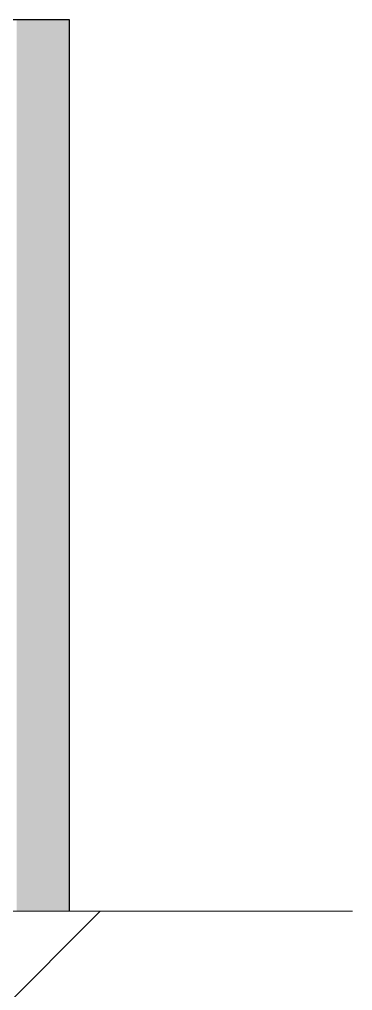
# Model space of a CAD drawing. Header units: millimetres. Extents: x -60946 to 138510, y -262288 to 24501.
# Drawn here: x 9735.6 to 9894.4, y -247546.7 to -247083.7 of the extents above; entities that cross this region are included whole.
import ezdxf

# ---------------------------------------------------------------- set-up
doc = ezdxf.new("R2010")
doc.units = ezdxf.units.MM
for name, color, linetype, lineweight in [('1) 2 вып перегородка', 7, 'Continuous', 60), ('Стены наружные', 7, 'Continuous', 18), ('Стены несущие', 7, 'Continuous', 30), ('Стены штриховка', 7, 'Continuous', 9)]:
    doc.layers.add(name, color=color, linetype=linetype, lineweight=lineweight)

msp = doc.modelspace()

# ---------------------------------------------------------------- hatches: boundary and pattern name
at = {"layer": '1) 2 вып перегородка', "lineweight": 100, "true_color": 0x000080}
msp.add_hatch(color=176, dxfattribs=at).paths.add_polyline_path([(9734.3615, -247508.7359), (9759.3615, -247508.7359), (9759.3615, -247083.7359), (9734.3615, -247083.7359), (9734.3615, -247220.452)])
at = {"layer": 'Стены наружные', "lineweight": 9}
h = msp.add_hatch(dxfattribs=at)
h.set_pattern_fill('FP_2', color=256, style=0, pattern_type=2)
h.set_pattern_definition([(45, (9.36, -250313.7), (84.1895, 308.696), [396.875, -79.375, 3.353, -76.022])])
h.paths.add_polyline_path([(9894.3615, -247708.7359), (9894.3615, -247508.7359), (9009.3615, -247508.7359), (9009.3615, -247708.7359), (9479.7911, -247708.7359)])
h.paths.add_polyline_path([(12609.3615, -247708.7359), (12609.3615, -247508.7359), (11444.3615, -247508.7359), (11444.3615, -247708.7359)])

# ---------------------------------------------------------------- linework, layer by layer
at = {"layer": '1) 2 вып перегородка', "lineweight": 25}
for p, q in [((9009.3615, -247083.7359), (9759.3615, -247083.7359)), ((9759.3615, -247083.7359), (9759.3615, -247508.7359))]:
    msp.add_line(p, q, dxfattribs=at)
at = {"layer": 'Стены несущие', "lineweight": 9}
msp.add_line((9894.3615, -247508.7359), (9759.3615, -247508.7359), dxfattribs=at)
at = {"layer": 'Стены штриховка', "lineweight": 9}
msp.add_line((9684.3615, -247508.7359), (9759.3615, -247508.7359), dxfattribs=at)

doc.saveas('drawing.dxf')
